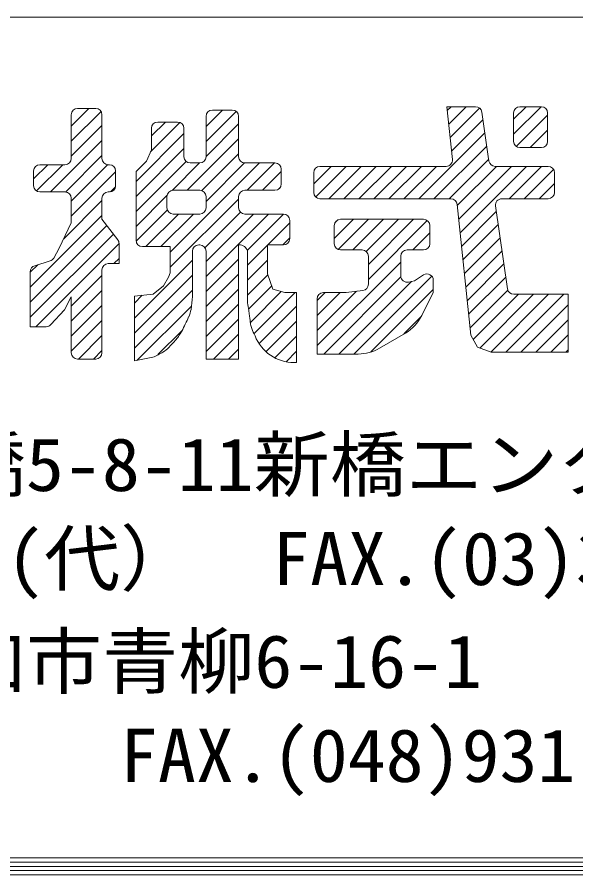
# Model space of a CAD drawing. Units: millimetres at full size; details may follow other scales. Extents: x -1603 to 1599, y -1129 to 1133.
# Drawn here: x -865.1 to -786.1, y -1129.2 to -1008 of the extents above; entities that cross this region are included whole.
import ezdxf
from ezdxf.enums import TextEntityAlignment as Align

# ---------------------------------------------------------------- set-up
doc = ezdxf.new("R2010")
doc.units = ezdxf.units.MM
doc.header["$LTSCALE"] = 4
doc.layers.add('0-0_0', color=7, linetype='Continuous', lineweight=18)
doc.layers.add('1-0_WAKU', color=7, linetype='Continuous', lineweight=18)
doc.styles.add('ＭＳ ゴシック', font='')
doc.styles.get('ＭＳ ゴシック').set_extended_font_data('MS Gothic')

msp = doc.modelspace()

# ---------------------------------------------------------------- linework, layer by layer
at = {"layer": '0-0_0'}
for p, q in [((-857.416, -1023.398), (-854.909, -1020.892)), ((-857.416, -1025.52), (-853.208, -1021.312)), ((-853.961, -1020.892), (-856.528, -1020.892)), ((-838.358, -1023.432), (-836.058, -1021.133)), ((-838.358, -1025.554), (-834.122, -1021.318)), ((-834.662, -1021.133), (-837.47, -1021.133)), ((-804.287, -1021.182), (-803.756, -1020.65)), ((-804.086, -1023.102), (-801.635, -1020.65)), ((-803.886, -1025.023), (-799.719, -1020.856)), ((-798.4, -1028.328), (-799.407, -1021.41)), ((-794.934, -1022.435), (-793.149, -1020.65)), ((-794.934, -1024.557), (-791.028, -1020.65)), ((-794.934, -1021.538), (-794.934, -1025.548)), ((-790.997, -1020.65), (-794.046, -1020.65)), ((-790.109, -1025.548), (-790.109, -1021.538)), ((-857.416, -1021.78), (-857.416, -1027.959)), ((-853.073, -1027.959), (-853.073, -1021.78)), ((-846.215, -1027.047), (-842.052, -1022.884)), ((-846.077, -1024.788), (-844.109, -1022.82)), ((-842.382, -1022.82), (-845.189, -1022.82)), ((-838.358, -1022.021), (-838.358, -1027.718)), ((-833.774, -1027.718), (-833.774, -1022.021)), ((-803.685, -1026.943), (-799.248, -1022.506)), ((-794.541, -1026.285), (-790.109, -1021.853)), ((-857.416, -1027.641), (-853.073, -1023.299)), ((-846.077, -1023.708), (-846.077, -1026.737)), ((-841.494, -1027.718), (-841.494, -1023.708)), ((-838.358, -1027.675), (-833.774, -1023.092)), ((-792.571, -1026.436), (-790.109, -1023.974)), ((-848.248, -1031.202), (-841.494, -1024.447)), ((-841.024, -1032.462), (-833.774, -1025.213)), ((-808.288, -1033.668), (-798.978, -1024.358)), ((-860.357, -1032.704), (-853.073, -1025.42)), ((-806.167, -1033.668), (-798.708, -1026.21)), ((-794.046, -1026.436), (-790.997, -1026.436)), ((-858.241, -1032.709), (-853.073, -1027.542)), ((-848.248, -1033.323), (-841.494, -1026.568)), ((-838.955, -1032.515), (-833.774, -1027.334)), ((-862.723, -1030.827), (-860.742, -1028.847)), ((-862.328, -1032.554), (-858.621, -1028.847)), ((-858.304, -1028.847), (-861.835, -1028.847)), ((-857.416, -1034.005), (-852.251, -1028.841)), ((-852.032, -1028.847), (-852.185, -1028.847)), ((-848.248, -1035.444), (-841.188, -1028.384)), ((-843.424, -1041.226), (-830.803, -1028.606)), ((-843.159, -1032.476), (-839.288, -1028.606)), ((-839.246, -1028.606), (-840.606, -1028.606)), ((-838.358, -1034.039), (-832.921, -1028.602)), ((-828.631, -1028.606), (-832.886, -1028.606)), ((-832.538, -1032.462), (-828.682, -1028.606)), ((-804.046, -1033.668), (-798.439, -1028.062)), ((-862.723, -1029.735), (-862.723, -1031.816)), ((-857.416, -1036.126), (-851.144, -1029.854)), ((-851.144, -1031.816), (-851.144, -1029.735)), ((-848.248, -1029.811), (-848.248, -1039.53)), ((-830.417, -1032.462), (-827.743, -1029.788)), ((-827.743, -1031.574), (-827.743, -1029.494)), ((-823.16, -1031.569), (-820.678, -1029.088)), ((-823.16, -1029.976), (-823.16, -1032.78)), ((-822.887, -1033.418), (-818.557, -1029.088)), ((-804.446, -1029.088), (-822.272, -1029.088)), ((-821.016, -1033.668), (-816.436, -1029.088)), ((-818.895, -1033.668), (-814.314, -1029.088)), ((-816.773, -1033.668), (-812.193, -1029.088)), ((-814.652, -1033.668), (-810.072, -1029.088)), ((-812.531, -1033.668), (-807.95, -1029.088)), ((-810.409, -1033.668), (-805.829, -1029.088)), ((-802.882, -1034.625), (-797.344, -1029.088)), ((-802.681, -1036.546), (-795.222, -1029.088)), ((-802.48, -1038.466), (-793.101, -1029.088)), ((-790.032, -1029.088), (-797.522, -1029.088)), ((-795.56, -1033.668), (-790.98, -1029.088)), ((-793.439, -1033.668), (-789.28, -1029.509)), ((-789.144, -1032.78), (-789.144, -1029.976)), ((-851.853, -1032.685), (-851.162, -1031.994)), ((-843.018, -1032.462), (-839.246, -1032.462)), ((-832.886, -1032.462), (-828.631, -1032.462)), ((-828.154, -1032.32), (-827.886, -1032.052)), ((-791.318, -1033.668), (-789.144, -1031.495)), ((-861.835, -1032.704), (-858.304, -1032.704)), ((-857.416, -1033.592), (-857.416, -1037.043)), ((-853.073, -1036.561), (-853.073, -1033.592)), ((-852.185, -1032.704), (-852.032, -1032.704)), ((-848.248, -1037.566), (-843.892, -1033.21)), ((-843.906, -1034.95), (-843.906, -1033.35)), ((-843.424, -1043.348), (-833.774, -1033.698)), ((-838.358, -1033.35), (-838.358, -1034.95)), ((-833.774, -1034.95), (-833.774, -1033.35)), ((-822.272, -1033.668), (-803.782, -1033.668)), ((-796.596, -1033.668), (-790.032, -1033.668)), ((-858.472, -1039.304), (-853.073, -1033.906)), ((-802.898, -1034.464), (-800.965, -1052.953)), ((-795.768, -1046.407), (-797.475, -1034.684)), ((-863.206, -1046.159), (-853.073, -1036.027)), ((-848.234, -1039.673), (-843.841, -1035.28)), ((-846.858, -1040.418), (-842.278, -1035.838)), ((-844.736, -1040.418), (-840.156, -1035.838)), ((-839.246, -1035.838), (-843.018, -1035.838)), ((-838.516, -1040.561), (-833.521, -1035.566)), ((-838.358, -1042.524), (-831.671, -1035.838)), ((-838.358, -1044.646), (-829.55, -1035.838)), ((-827.425, -1035.838), (-832.886, -1035.838)), ((-832.551, -1040.96), (-827.428, -1035.838)), ((-802.279, -1040.387), (-797.361, -1035.468)), ((-863.206, -1048.28), (-852.383, -1037.458)), ((-859.104, -1040.659), (-857.416, -1037.043)), ((-853.073, -1036.561), (-850.845, -1039.455)), ((-829.646, -1040.176), (-826.537, -1037.067)), ((-826.537, -1039.288), (-826.537, -1036.726)), ((-820.264, -1039.28), (-817.545, -1036.561)), ((-820.264, -1037.449), (-820.264, -1040.012)), ((-820.177, -1037.072), (-819.754, -1036.648)), ((-819.7, -1040.837), (-815.424, -1036.561)), ((-807.643, -1036.561), (-819.376, -1036.561)), ((-817.641, -1040.9), (-813.302, -1036.561)), ((-815.744, -1041.124), (-811.181, -1036.561)), ((-815.44, -1042.941), (-809.06, -1036.561)), ((-815.44, -1045.062), (-807.116, -1036.738)), ((-806.755, -1040.012), (-806.755, -1037.449)), ((-802.078, -1042.307), (-797.091, -1037.32)), ((-863.206, -1050.402), (-851.46, -1038.656)), ((-809.156, -1040.9), (-806.755, -1038.499)), ((-827.525, -1040.176), (-826.537, -1039.189)), ((-801.878, -1044.228), (-796.822, -1039.172)), ((-862.43, -1051.748), (-850.662, -1039.98)), ((-859.895, -1042.041), (-859.104, -1040.659)), ((-847.36, -1040.418), (-843.424, -1040.418)), ((-843.424, -1040.418), (-843.424, -1044.114)), ((-840.288, -1047.472), (-840.288, -1041.064)), ((-839.4, -1040.176), (-839.246, -1040.176)), ((-838.358, -1041.064), (-838.358, -1056.328)), ((-833.774, -1040.176), (-833.697, -1040.176)), ((-833.774, -1056.328), (-833.774, -1040.176)), ((-832.513, -1043.044), (-829.673, -1040.204)), ((-832.513, -1041.064), (-832.513, -1048.382)), ((-829.673, -1044.275), (-829.673, -1040.176)), ((-829.673, -1040.176), (-827.425, -1040.176)), ((-819.376, -1040.9), (-816.328, -1040.9)), ((-809.968, -1040.9), (-807.643, -1040.9)), ((-801.677, -1046.148), (-796.552, -1041.024)), ((-851.39, -1042.828), (-850.661, -1042.1)), ((-838.358, -1046.767), (-833.774, -1042.183)), ((-815.44, -1041.788), (-815.44, -1045.738)), ((-810.856, -1044.572), (-810.856, -1041.788)), ((-863.206, -1044.038), (-862.156, -1042.988)), ((-862.578, -1043.118), (-860.405, -1042.449)), ((-848.49, -1050.535), (-840.288, -1042.333)), ((-832.513, -1045.165), (-829.673, -1042.325)), ((-822.677, -1054.421), (-810.856, -1042.6)), ((-801.476, -1048.069), (-796.283, -1042.876)), ((-863.206, -1051.748), (-863.206, -1043.966)), ((-857.416, -1048.854), (-853.073, -1044.512)), ((-853.073, -1055.44), (-853.073, -1043.716)), ((-848.49, -1052.656), (-840.288, -1044.454)), ((-838.358, -1048.888), (-833.774, -1044.305)), ((-832.513, -1047.286), (-829.63, -1044.403)), ((-829.673, -1044.275), (-828.949, -1046.444)), ((-821.74, -1055.604), (-810.844, -1044.709)), ((-817.497, -1055.604), (-806.488, -1044.595)), ((-801.275, -1049.99), (-796.013, -1044.728)), ((-819.618, -1055.604), (-809.353, -1045.339)), ((-857.416, -1050.976), (-853.073, -1046.633)), ((-848.49, -1054.778), (-840.288, -1046.576)), ((-838.358, -1051.01), (-833.774, -1046.426)), ((-832.371, -1049.265), (-829.1, -1045.994)), ((-832.11, -1051.125), (-827.766, -1046.782)), ((-831.585, -1052.722), (-825.789, -1046.926)), ((-828.949, -1046.444), (-827.26, -1046.926)), ((-827.26, -1046.926), (-825.572, -1046.926)), ((-825.572, -1046.926), (-825.572, -1056.81)), ((-822.677, -1052.3), (-817.113, -1046.736)), ((-822.677, -1048.057), (-821.546, -1046.926)), ((-822.677, -1050.178), (-819.425, -1046.926)), ((-818.576, -1046.926), (-821.789, -1046.926)), ((-818.576, -1046.926), (-816.213, -1046.618)), ((-815.084, -1055.313), (-806.272, -1046.502)), ((-801.074, -1051.91), (-795.73, -1046.566)), ((-800.612, -1053.57), (-794.21, -1047.168)), ((-799.682, -1054.76), (-792.089, -1047.168)), ((-798.138, -1055.338), (-789.968, -1047.168)), ((-796.042, -1055.364), (-787.846, -1047.168)), ((-787.214, -1047.168), (-794.89, -1047.168)), ((-787.214, -1055.364), (-787.214, -1047.168)), ((-858.381, -1049.337), (-857.416, -1047.529)), ((-857.416, -1047.529), (-857.416, -1055.44)), ((-848.49, -1048.414), (-847.384, -1047.308)), ((-848.49, -1056.569), (-848.49, -1047.408)), ((-822.677, -1047.814), (-822.677, -1055.604)), ((-860.287, -1051.454), (-858.381, -1049.337)), ((-857.416, -1053.097), (-853.073, -1048.755)), ((-848.08, -1056.489), (-840.443, -1048.852)), ((-838.358, -1053.131), (-833.774, -1048.547)), ((-830.864, -1054.123), (-825.572, -1048.83)), ((-793.921, -1055.364), (-787.214, -1048.657)), ((-838.358, -1055.252), (-833.774, -1050.668)), ((-810.413, -1052.763), (-808.02, -1050.37)), ((-791.8, -1055.364), (-787.214, -1050.778)), ((-863.206, -1051.748), (-860.947, -1051.748)), ((-857.416, -1055.218), (-853.073, -1050.876)), ((-829.885, -1055.265), (-825.572, -1050.952)), ((-856.404, -1056.328), (-853.073, -1052.997)), ((-845.162, -1055.693), (-841.754, -1052.285)), ((-837.312, -1056.328), (-833.774, -1052.79)), ((-828.634, -1056.136), (-825.572, -1053.073)), ((-810.195, -1052.635), (-813.858, -1054.788)), ((-800.965, -1052.953), (-800, -1054.64)), ((-789.679, -1055.364), (-787.214, -1052.899)), ((-854.282, -1056.328), (-853.073, -1055.119)), ((-835.191, -1056.328), (-833.774, -1054.911)), ((-827.066, -1056.688), (-825.572, -1055.194)), ((-822.677, -1055.604), (-816.858, -1055.604)), ((-787.557, -1055.364), (-787.214, -1055.021)), ((-856.528, -1056.328), (-853.961, -1056.328)), ((-848.49, -1056.569), (-845.873, -1056.058)), ((-838.358, -1056.328), (-833.774, -1056.328)), ((-825.572, -1056.81), (-825.924, -1056.81))]:
    msp.add_line(p, q, dxfattribs=at)
for points in [[(-800.286, -1020.65), (-804.343, -1020.65), (-803.563, -1028.107)], [(-848.248, -1029.811), (-846.801, -1028.364), (-846.077, -1026.737)], [(-850.661, -1039.997), (-850.661, -1042.828), (-852.185, -1042.828)], [(-848.49, -1047.408), (-845.836, -1047.168), (-844.389, -1045.962), (-843.665, -1044.757), (-843.424, -1044.114)], [(-809.765, -1045.436), (-808.926, -1045.239), (-807.637, -1044.419)], [(-806.272, -1045.168), (-806.272, -1046.926), (-807.901, -1050.181)], [(-800, -1054.64), (-798.07, -1055.364), (-787.214, -1055.364)]]:
    msp.add_lwpolyline(points, dxfattribs=at)
for centre, radius, start, end in [((-856.528, -1021.78), 0.888, 90, 180), ((-853.961, -1021.78), 0.888, 0, 90), ((-837.47, -1022.021), 0.888, 90, 180), ((-834.662, -1022.021), 0.888, 0, 90), ((-800.286, -1021.538), 0.888, 8.282, 90), ((-794.046, -1021.538), 0.888, 90, 180), ((-790.997, -1021.538), 0.888, 0, 90), ((-845.189, -1023.708), 0.888, 90, 180), ((-842.382, -1023.708), 0.888, 0, 90), ((-794.046, -1025.548), 0.888, 180, 270), ((-790.997, -1025.548), 0.888, 270, 0), ((-840.606, -1027.718), 0.888, 180, 270), ((-839.246, -1027.718), 0.888, 270, 0), ((-832.886, -1027.718), 0.888, 180, 270), ((-861.835, -1029.735), 0.888, 90, 180), ((-858.304, -1027.959), 0.888, 270, 0), ((-852.185, -1027.959), 0.888, 180, 270), ((-852.032, -1029.735), 0.888, 0, 90), ((-828.631, -1029.494), 0.888, 0, 90), ((-804.446, -1028.2), 0.888, 270, 5.969), ((-797.522, -1028.2), 0.888, 188.282, 270), ((-822.272, -1029.976), 0.888, 90, 180), ((-790.032, -1029.976), 0.888, 0, 90), ((-861.835, -1031.816), 0.888, 180, 270), ((-852.032, -1031.816), 0.888, 270, 0), ((-843.018, -1033.35), 0.888, 90, 180), ((-839.246, -1033.35), 0.888, 0, 90), ((-832.886, -1033.35), 0.888, 90, 180), ((-828.631, -1031.574), 0.888, 270, 0), ((-858.304, -1033.592), 0.888, 0, 90), ((-852.185, -1033.592), 0.888, 90, 180), ((-822.272, -1032.78), 0.888, 180, 270), ((-803.782, -1034.556), 0.888, 5.969, 90), ((-803.782, -1034.556), 0.888, 5.969, 90), ((-796.596, -1034.556), 0.888, 90, 188.282), ((-790.032, -1032.78), 0.888, 270, 0), ((-843.018, -1034.95), 0.888, 180, 270), ((-839.246, -1034.95), 0.888, 270, 0), ((-832.886, -1034.95), 0.888, 180, 270), ((-827.425, -1036.726), 0.888, 0, 90), ((-819.376, -1037.449), 0.888, 90, 180), ((-807.643, -1037.449), 0.888, 0, 90), ((-851.549, -1039.997), 0.888, 0, 37.589), ((-847.36, -1039.53), 0.888, 180, 270), ((-827.425, -1039.288), 0.888, 270, 0), ((-839.4, -1041.064), 0.888, 90, 180), ((-839.246, -1041.064), 0.888, 0, 90), ((-833.659, -1041.359), 1.183, 14.4, 91.86), ((-819.376, -1040.012), 0.888, 180, 270), ((-816.328, -1041.788), 0.888, 0, 90), ((-809.968, -1041.788), 0.888, 90, 180), ((-807.643, -1040.012), 0.888, 270, 0), ((-860.666, -1041.6), 0.888, 287.091, 330.237), ((-862.318, -1043.966), 0.888, 107.091, 180), ((-852.185, -1043.716), 0.888, 90, 180), ((-809.968, -1044.572), 0.888, 180, 283.231), ((-807.16, -1045.168), 0.888, 0, 122.452), ((-816.328, -1045.738), 0.888, 277.426, 0), ((-821.789, -1047.814), 0.888, 90, 180), ((-794.89, -1046.28), 0.888, 188.282, 270), ((-853.062, -1046.957), 12.784, 349.46625, 357.68846), ((-845.161, -1048.426), 4.749, 335.95566, 349.46625), ((-917.762, -1062.647), 86.434, 8.79637, 9.49979), ((-872.266, -1055.607), 40.396, 7.76743, 8.79637), ((-874.381, -1035.389), 36.744, 332.46928, 335.95566), ((-938.256, -1064.608), 106.998, 7.41893, 7.76743), ((-741.724, -1039.017), 91.193, 187.41893, 187.79643), ((-813.195, -1047.532), 5.92, 300.447, 333.418), ((-860.947, -1050.86), 0.888, 270, 317.992), ((-829.272, -1051.004), 2.829, 187.79643, 201.01969), ((-847.847, -1049.063), 6.906, 318.34536, 323.81916), ((-847.099, -1049.61), 5.978, 323.81916, 332.46928), ((-824.381, -1049.125), 8.068, 201.01969, 208.83855), ((-825.924, -1050.89), 5.92, 201.052, 270), ((-865.457, -1033.398), 30.475, 315.74045, 318.34536), ((-856.528, -1055.44), 0.888, 180, 270), ((-853.961, -1055.44), 0.888, 270, 0), ((-849.616, -1047.028), 9.775, 292.51707, 301.83006), ((-846.778, -1051.6), 4.393, 301.83006, 315.74045), ((-816.858, -1049.684), 5.92, 270, 300.447)]:
    msp.add_arc(centre, radius, start, end, dxfattribs=at)
at = {"layer": '1-0_WAKU'}
for p, q in [((-1602, -1008), (1598, -1008)), ((-1600.8, -1126.8), (1596.8, -1126.8)), ((-1602, -1128), (1598, -1128)), ((-1601.4, -1127.4), (1597.4, -1127.4)), ((-1603.2, -1129.2), (1599.2, -1129.2)), ((-1602.6, -1128.6), (1598.6, -1128.6))]:
    msp.add_line(p, q, dxfattribs=at)

# ---------------------------------------------------------------- texts
at = {"layer": '0-0_0', "style": 'ＭＳ ゴシック', "width": 1.05}
for s, p in [('本社〒105-0004東京都港区新橋5-8-11新橋エンタービル3Ｆ', (-1014.22, -1077.212)), ('TEL.東京(03)3431-9713(代）  FAX.(03)3431-9708', (-979.273, -1090.502)), ('関東支店〒340-0002埼玉県草加市青柳6-16-1', (-1014.22, -1105.036)), ('TEL.(048)932-3853(代）  FAX.(048)931-8164', (-979.273, -1118.326))]:
    msp.add_text(s, height=7.507, dxfattribs=at).set_placement(p, align=Align.BOTTOM_LEFT)

doc.saveas('drawing.dxf')
